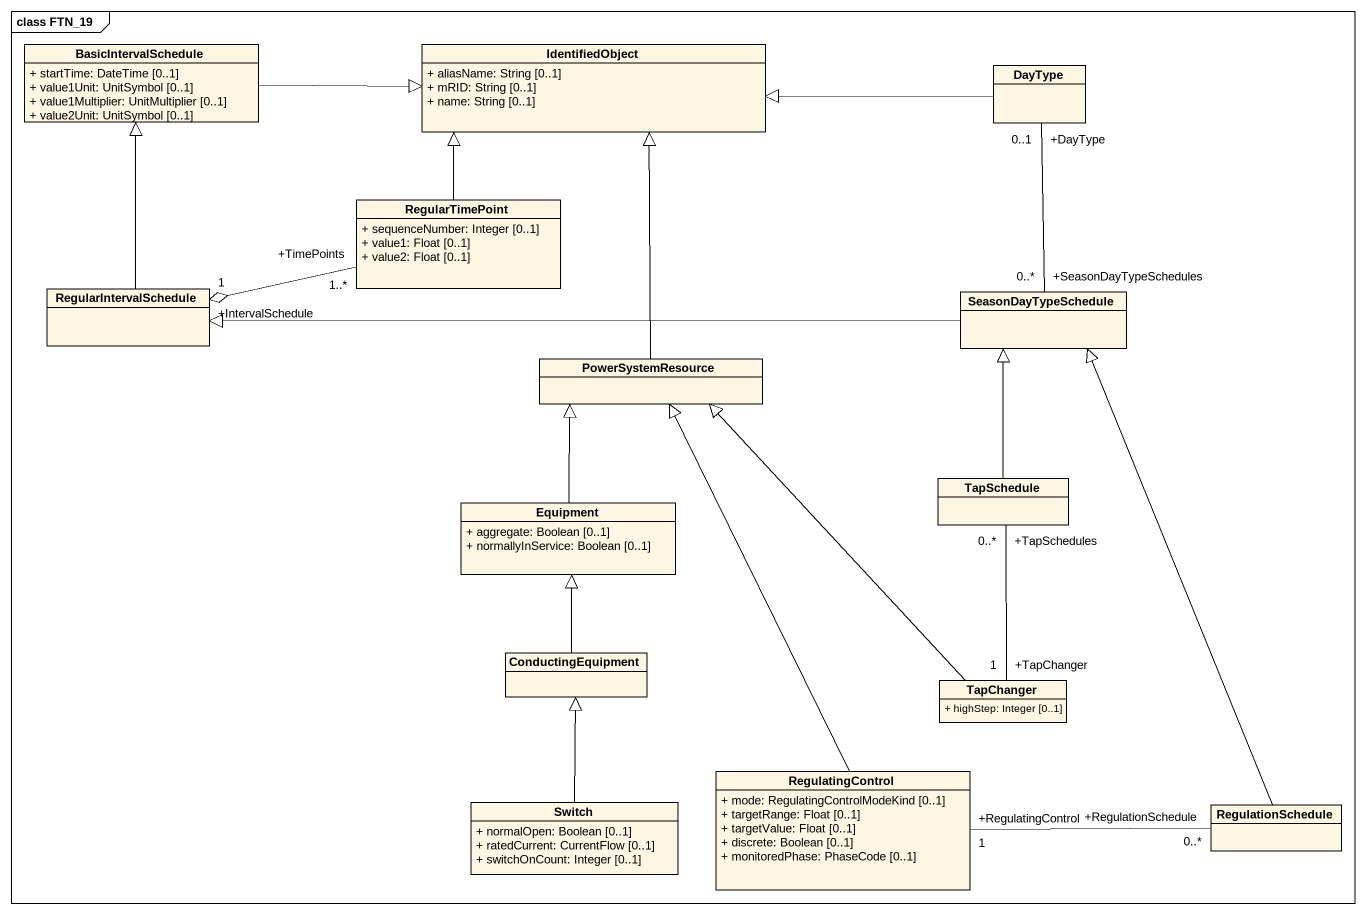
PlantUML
@startuml
mainframe class FTN_19
hide circle
hide empty members
skinparam classAttributeIconSize 0
class BasicIntervalSchedule {
  + startTime: DateTime [0..1]
  + value1Unit: UnitSymbol [0..1]
  + value1Multiplier: UnitMultiplier [0..1]
  + value2Unit: UnitSymbol [0..1]
}
class IdentifiedObject {
  + aliasName: String [0..1]
  + mRID: String [0..1]
  + name: String [0..1]
}
class DayType
class RegularTimePoint {
  + sequenceNumber: Integer [0..1]
  + value1: Float [0..1]
  + value2: Float [0..1]
}
class RegularIntervalSchedule
class SeasonDayTypeSchedule
class PowerSystemResource
class TapSchedule
class Equipment {
  + aggregate: Boolean [0..1]
  + normallyInService: Boolean [0..1]
}
class ConductingEquipment
class TapChanger {
  + highStep: Integer [0..1]
}
class RegulatingControl {
  + mode: RegulatingControlModeKind [0..1]
  + targetRange: Float [0..1]
  + targetValue: Float [0..1]
  + discrete: Boolean [0..1]
  + monitoredPhase: PhaseCode [0..1]
}
class Switch {
  + normalOpen: Boolean [0..1]
  + ratedCurrent: CurrentFlow [0..1]
  + switchOnCount: Integer [0..1]
}
class RegulationSchedule
BasicIntervalSchedule -right-|> IdentifiedObject
DayType -left-|> IdentifiedObject
DayType "+DayType\n0..1" -- "+SeasonDayTypeSchedules\n0..*" SeasonDayTypeSchedule
RegularTimePoint -up-|> IdentifiedObject
RegularIntervalSchedule -up-|> BasicIntervalSchedule
RegularIntervalSchedule "+IntervalSchedule\n1" o-right- "+TimePoints\n1..*" RegularTimePoint
SeasonDayTypeSchedule -left-|> RegularIntervalSchedule
PowerSystemResource -up-|> IdentifiedObject
TapSchedule -up-|> SeasonDayTypeSchedule
TapSchedule "+TapSchedules\n0..*" -- "+TapChanger\n1" TapChanger
Equipment -up-|> PowerSystemResource
ConductingEquipment -up-|> Equipment
TapChanger -up-|> PowerSystemResource
RegulatingControl -up-|> PowerSystemResource
Switch -up-|> ConductingEquipment
RegulationSchedule -up-|> SeasonDayTypeSchedule
RegulationSchedule "+RegulationSchedule\n0..*" -left- "+RegulatingControl\n1" RegulatingControl
@enduml
